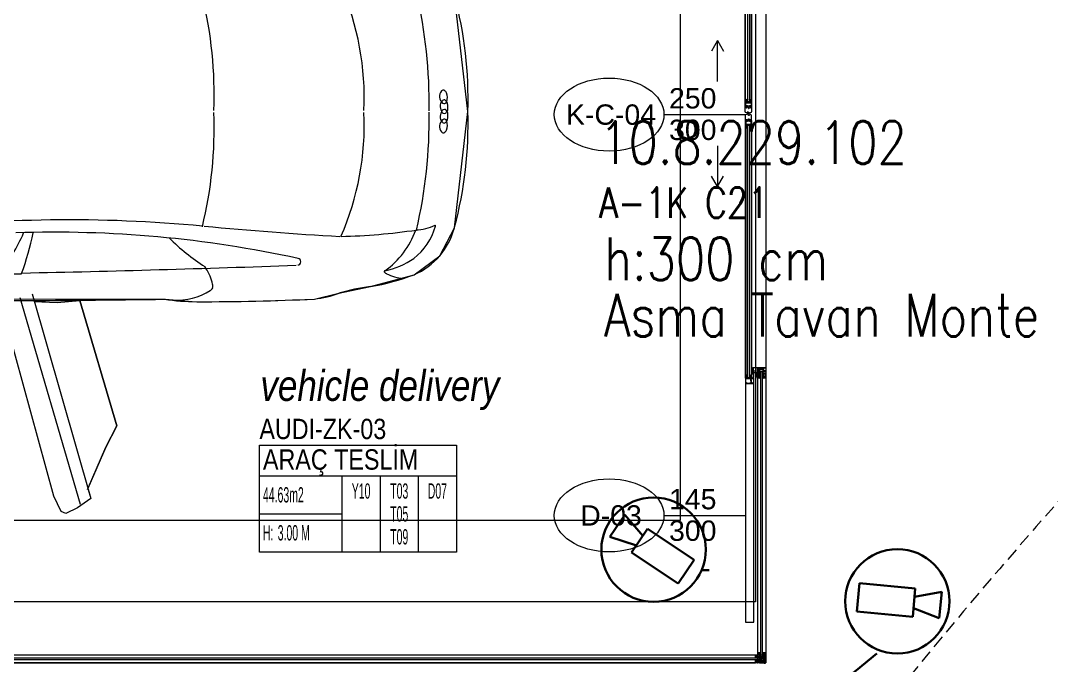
# Model space of a CAD drawing. Extents: x -1281 to 23780, y 0 to 7214.
# Drawn here: x 1598 to 2105, y 1354 to 1671 of the extents above; entities that cross this region are included whole.
import ezdxf
from ezdxf.enums import TextEntityAlignment as Align

# ---------------------------------------------------------------- set-up
doc = ezdxf.new("R2010")
doc.units = 0
doc.header["$LTSCALE"] = 25
doc.header["$MEASUREMENT"] = 0
doc.linetypes.add('DOT2', pattern=[0.125, 0, -0.125])
doc.linetypes.add('HIDDEN', pattern=[0.375, 0.25, -0.125])
doc.layers.get('0').update_dxf_attribs({"color": 9, "lineweight": 9})
for name, color, linetype, lineweight in [('0 @ 1', 9, 'Continuous', 9), ('04', 9, 'Continuous', 9), ('06D', 9, 'Continuous', 9), ('10', 9, 'Continuous', 9), ('15', 9, 'Continuous', 9), ('20', 9, 'DOT2', 9), ('21', 9, 'Continuous', 9), ('22', 8, 'Continuous', 9), ('35', 9, 'Continuous', 9), ('40', 9, 'Continuous', 9), ('40B', 9, 'Continuous', 9), ('DATA TAVAN', 160, 'Continuous', 30), ('E-DAHİLİ DOME KAMERA', 7, 'Continuous', 30), ('E-YAZI', 7, 'Continuous', 30)]:
    doc.layers.add(name, color=color, linetype=linetype, lineweight=lineweight)
doc.styles.add('Arial', font='arial.ttf', dxfattribs={"height": 2.5})
doc.styles.add('E-YAZI', font='txttw.shx')
doc.styles.add('MuuM_TEXT-ITALIC', font='ARIALNI.TTF')
doc.styles.add('MuuM_TEXT-STANDART', font='ARIALN.TTF')
pattern_1 = [(225, (-604.72494, -2171.82614), (-0.0883883476, 0.0883883476), []), (135, (-604.72494, -2171.82614), (0.0883883476, 0.0883883476), [])]

# ---------------------------------------------------------------- blocks, each defined once
blk = doc.blocks.new('0_doorno')
blk.add_lwpolyline([(4.5, 0), (12.5, 0)])
blk.add_ellipse((-0.89, 0), major_axis=(-5.39, 0), ratio=0.666667)
at = {"style": 'Arial'}
blk.add_attdef('YUKSEKLIK', text='', height=2, dxfattribs=at).set_placement((5, 12.3), align=Align.TOP_LEFT)
blk.add_attdef('KAPINO', text='', height=2, dxfattribs=at).set_placement((0, 0), align=Align.MIDDLE)
blk.add_attdef('GENISLIK', text='', height=2, dxfattribs=at).set_placement((5, -3.79), align=Align.BOTTOM_LEFT)
blk = doc.blocks.new('Group-321-1')
at = {"lineweight": 0}
blk.add_line((384784.4115, 69370.3332), (384784.4025, 69370.333), dxfattribs=at)
blk.add_lwpolyline([(384783.7337, 69368.6844), (384784.4562, 69370.087), (384784.5363, 69370.2162), (384784.6671, 69370.4777), (384784.7897, 69370.7386), (384784.8195, 69370.8587), (384784.8615, 69371.012), (384784.9078, 69371.2302), (384784.8821, 69371.3838), (384784.7923, 69371.511), (384784.3139, 69371.8312), (384783.7777, 69372.0326)], dxfattribs=at)
for centre, radius, start, end in [((384783.3657, 69370.1215), 1.955, 60.966, 77.834), ((384783.1339, 69369.6371), 2.3005, 61.7007, 76.2646), ((384783.4781, 69370.0639), 1.955, 47.8221, 64.6901), ((384784.1759, 69371.7659), 0.0116, 115.4859, 202.8384), ((384784.2048, 69371.7798), 0.0437, 204.9366, 291.601), ((384784.1827, 69371.7527), 0.0264, 86.2513, 116.6), ((384784.1802, 69371.7174), 0.0619, 44.0406, 86.0686), ((384784.219, 69371.7483), 0.0101, 111.9283, 196.7629), ((384784.245, 69371.7546), 0.0368, 193.5155, 249.2754), ((384784.2267, 69371.7313), 0.0287, 93.4709, 113.7003), ((384784.2157, 69371.751), 0.0129, 292.515, 43.913), ((384784.2218, 69371.692), 0.0681, 58.3409, 87.3083), ((384784.2665, 69371.7271), 0.0153, 157.3959, 204.4647), ((384784.264, 69371.7268), 0.0131, 105.2381, 152.0925), ((384784.2396, 69371.7211), 0.0339, 22.2897, 58.1662), ((384784.2684, 69371.7064), 0.0339, 67.4899, 103.3665), ((384784.2588, 69371.7295), 0.0131, 333.5636, 20.4181), ((384784.2551, 69371.6749), 0.0681, 38.3479, 67.3152), ((384784.2513, 69371.7608), 0.045, 244.6107, 282.6822), ((384784.2938, 69371.739), 0.045, 202.974, 241.0454), ((384784.2575, 69371.7317), 0.0153, 281.1914, 328.2602), ((384784.2924, 69371.7303), 0.0368, 236.3807, 292.1406), ((384784.3065, 69371.7044), 0.0129, 81.7431, 193.1412), ((384784.3363, 69371.7123), 0.0437, 194.0551, 280.7195), ((384784.3025, 69371.7054), 0.0101, 288.8932, 13.7278), ((384784.2842, 69371.7018), 0.0287, 11.9558, 32.1852), ((384784.2999, 69371.6559), 0.0619, 39.5875, 81.6156), ((384784.3419, 69371.6807), 0.0116, 282.8177, 10.1702), ((384784.3272, 69371.6786), 0.0264, 9.0561, 39.4048), ((384783.2195, 69369.5931), 2.3005, 49.3915, 63.9554), ((384783.405, 69370.2154), 1.343, 60.0174, 86.688), ((384784.5586, 69371.2508), 0.3498, 356.6286, 48.0695), ((384784.4941, 69371.4395), 0.2436, 335.1741, 358.3712), ((384784.7399, 69371.4259), 0.00701, 59.8685, 111.3487), ((384784.5288, 69371.2049), 0.3125, 10.9765, 46.6208), ((384783.5314, 69370.1506), 1.343, 38.9682, 65.6387), ((384781.8315, 69372.3216), 3.0479, 334.2146, 341.2049), ((384784.4106, 69371.0507), 0.4181, 8.178, 43.1479), ((384784.436, 69371.2157), 0.4025, 344.8714, 6.9361), ((384783.6723, 69371.3777), 1.2443, 342.9317, 353.1906), ((384784.6574, 69371.3463), 0.2984, 307.9125, 324.3512), ((384784.8286, 69371.1089), 0.00442, 156.7934, 286.8057), ((384784.7921, 69371.1821), 0.0862, 296.0164, 304.3102), ((384768.9056, 69380.2116), 18.1799, 327.41502, 329.52117), ((384785.7608, 69370.6832), 0.9575, 159.9143, 169.4376), ((384782.7341, 69368.9325), 2.0531, 60.6822, 76.5032), ((384784.272, 69370.9318), 0.5525, 339.5333, 352.6324), ((384788.9005, 69367.1922), 5.6052, 140.4918, 154.7617), ((384699.7855, 69410.5499), 93.6961, 334.028379, 334.853054), ((384773.8988, 69375.6976), 11.9668, 332.7589, 335.51885), ((384784.589, 69370.7491), 0.0159, 335.2578, 146.6522), ((384782.8801, 69368.8575), 2.0531, 49.1529, 64.974), ((384790.2301, 69366.5903), 7.1236, 147.53968, 159.57673), ((384783.8462, 69371.294), 1.1104, 288.3855, 300.0631), ((384784.4389, 69370.1168), 0.2179, 74.6714, 96.8944), ((384784.4908, 69370.2948), 0.0326, 47.1018, 80.1697), ((384784.4824, 69370.2982), 0.0369, 5.3122, 33.8561), ((384784.2014, 69370.2765), 0.3186, 330.1806, 4.6832), ((384783.6393, 69370.6814), 1.0105, 323.7375, 332.5866), ((384743.6698, 69390.211), 45.4809, 331.7595, 333.7383), ((384782.8782, 69368.4484), 1.5636, 43.0666, 50.6707), ((384783.1066, 69369.0142), 0.9545, 25.1401, 39.0282), ((384740.7557, 69390.9906), 48.3027, 333.48418, 333.60103)]:
    blk.add_arc(centre, radius, start, end, dxfattribs=at)
blk = doc.blocks.new('Group-325-1')
for p, q in [((384784.2699, 69369.7089), (384784.2277, 69369.6053)), ((384784.901, 69369.5901), (384784.2699, 69369.7089)), ((384784.2277, 69369.6053), (384784.1715, 69369.5072)), ((384784.9688, 69369.494), (384784.901, 69369.5901)), ((384784.1334, 69369.5156), (384785.1602, 69369.3127)), ((384784.1214, 69369.4547), (384785.1608, 69369.254)), ((384785.1131, 69369.3188), (384784.9688, 69369.494)), ((384785.0663, 69369.1565), (384784.0879, 69369.3606)), ((384785.1602, 69369.3127), (384785.1706, 69369.2337)), ((384785.1706, 69369.2337), (384785.1687, 69369.1701)), ((384785.151, 69369.1543), (384785.0663, 69369.1565)), ((384785.1687, 69369.1701), (384785.151, 69369.1543))]:
    blk.add_line(p, q)
blk.add_lwpolyline([(384784.2699, 69369.7089), (384784.901, 69369.5901), (384784.9688, 69369.494), (384785.1099, 69369.3227), (384785.1602, 69369.3127), (384785.1706, 69369.2337), (384785.1687, 69369.1701), (384785.151, 69369.1543), (384785.0663, 69369.1565), (384784.0879, 69369.3606), (384784.1366, 69369.4517), (384784.166, 69369.5091), (384784.1719, 69369.508), (384784.2277, 69369.6053)], close=True)
blk = doc.blocks.new('p-audi_arac')
at = {"layer": '06D', "lineweight": 0, "flags": 128}
blk.add_lwpolyline([(695.6, 0.8), (-4.4, 0.8), (-4.4, 400.8), (695.6, 400.8)], close=True, dxfattribs=at)
at = {"layer": '04', "xscale": 100, "yscale": 100, "zscale": 100, "rotation": 117.1763778173342}
for name in ['Group-321-1', 'Group-325-1']:
    blk.add_blockref(name, (23745751.03, -31061967.79), dxfattribs=at)
blk = doc.blocks.new('0_roomno2')
blk.add_lwpolyline([(19.38, -10.5), (0, -10.5), (0, 0), (19.38, 0)], close=True)
for points in [[(0, -3), (19.38, -3)], [(8.12, -3), (8.12, -10.5)], [(11.88, -3), (11.88, -10.5)], [(15.62, -3), (15.62, -10.5)], [(0, -6.75), (8.12, -6.75)]]:
    blk.add_lwpolyline(points)
at = {"style": 'MuuM_TEXT-STANDART', "width": 0.6}
blk.add_text('H:', height=1.5, dxfattribs=at).set_placement((0.35, -8.61), align=Align.MIDDLE_LEFT)
at = {"style": 'Arial'}
blk.add_attdef('ODANO', (0, 1.17), '', height=2, dxfattribs=at)
blk.add_attdef('MEKANADI', text='', height=2, dxfattribs=at).set_placement((0.35, -3), align=Align.BOTTOM_LEFT)
at = {"style": 'MuuM_TEXT-STANDART', "width": 0.6}
for tag, p in [('YER01', (10, -4.5)), ('TAVAN01', (13.75, -4.5)), ('DUVAR01', (17.5, -4.5)), ('YER02', (10, -6.75)), ('TAVAN02', (13.75, -6.75)), ('DUVAR02', (17.5, -6.75)), ('YER03', (10, -9)), ('TAVAN03', (13.75, -9)), ('DUVAR03', (17.5, -9))]:
    blk.add_attdef(tag, text='', height=1.5, dxfattribs=at).set_placement(p, align=Align.MIDDLE_CENTER)
for tag, p in [('M2', (0.35, -4.88)), ('TEMIZTAVANYUKSEKLIGI', (1.8, -8.61))]:
    blk.add_attdef(tag, text='', height=1.5, dxfattribs=at).set_placement(p, align=Align.MIDDLE_LEFT)
blk = doc.blocks.new('0_arrow4')
for points in [[(-100, 0), (0, 0)], [(0, 0), (-26, 15)], [(0, 0), (-26, -15)]]:
    blk.add_lwpolyline(points)
blk = doc.blocks.new('HHIMA10-IZQUIERDA$0$JUHI08')
blk.add_lwpolyline([(27, 9.7, -0.414214), (26.8, 9.5), (26, 9.5), (26, 8.5), (27, 8.5), (26, 6), (26, 0), (23.5, -2.5), (22, -2.5), (21.5, -3), (21, -2.5), (20.5, -2.5), (20, -3), (19.5, -2.5), (19, -2.5), (18.5, -3), (18, -2.5), (17.5, -2.5), (17, -3), (16.5, -2.5), (14.3, -2.5, -0.377964), (11.7, -2.5), (7.5, -2.5), (7, -3), (6.5, -2.5), (2.5, -2.5), (0, 0), (0, 6), (-1, 8.5), (0, 8.5), (0, 9.5), (-0.8, 9.5, -0.414214), (-1, 9.7), (-1, 9.9, -0.339454), (0.1, 11.4), (7.1, 13.5, -1), (7.5, 12.1), (7.1, 12, 0.330788), (5, 9.2), (5, 7.5), (6.9, 5.6, -1), (6.2, 5), (5, 6.2), (5, 3.5), (6.9, 1.6, -1), (6.2, 1), (5, 2.2), (5, -1), (11.7, -1, 0.377964), (14.3, -1), (21, -1), (21, 2.2), (19.8, 1, -1), (19.1, 1.6), (21, 3.5), (21, 6.2), (19.8, 5, -1), (19.1, 5.6), (21, 7.5), (21, 9.2, 0.330788), (18.9, 12), (18.5, 12.1, -1), (18.9, 13.5), (25.9, 11.4, -0.339454), (27, 9.9)], format="xyb", close=True)
for points in [[(3.5, 8), (3.5, 11), (1.5, 10.5), (1.5, 8)], [(3.5, 3.8), (3.5, 6.8), (1.5, 6.8), (1.5, 3.8)], [(2.5, -0.5), (3.5, -0.5), (3.5, 2.5), (1.5, 2.5), (1.5, 0.5)], [(22.5, 11), (22.5, 8), (24.5, 8), (24.5, 10.5)], [(22.5, 6.8), (22.5, 3.8), (24.5, 3.8), (24.5, 6.8)], [(24.5, 0.5), (23.5, -0.5), (22.5, -0.5), (22.5, 2.5), (24.5, 2.5)]]:
    blk.add_lwpolyline(points, close=True)
blk = doc.blocks.new('p-kapı-kayar-2')
for p, q in [((1.72, -5.87), (1.09, -5.76)), ((1.09, -6.17), (1.72, -6.08)), ((1.09, -137.76), (1.09, -137.35)), ((1.09, -259.26), (1.72, -259.35)), ((1.72, -259.56), (1.09, -259.67))]:
    blk.add_line(p, q)
at = {"ltscale": 1000}
for points in [[(-1.85, -4), (-2.05, -4), (-2.05, -0.6, -0.414214), (-1.45, 0), (-0.6, 0), (-0.55, -0.05), (-0.5, 0), (0.5, 0), (0.55, -0.05), (0.6, 0), (1.45, 0, -0.414214), (2.05, -0.6), (2.05, -2.52, -1), (1.9, -2.52), (1.9, -0.6, 0.085164), (1.87, -0.45), (1.65, -0.45, -1), (1.65, -0.35), (1.78, -0.35, 0.63755), (1.79, -0.31, 0.221337), (1.45, -0.15), (1.05, -0.15, 1), (1.05, -0.35), (1.1, -0.35, -1), (1.1, -0.45), (1.05, -0.45, 0.414214), (0.95, -0.55), (0.95, -1.75, -1), (0.85, -1.75), (0.85, -1.65, 1), (0.75, -1.65), (0.75, -1.99), (0.72, -2.02), (0.75, -2.05), (0.75, -2.4, 1), (0.85, -2.4), (0.85, -2.3, -1), (0.95, -2.3), (0.95, -4), (0.75, -4, -0.414214), (0.65, -3.9), (0.65, -3.8), (0.75, -3.8, 0.414214), (0.8, -3.75), (0.8, -3.3), (0.75, -3.3, -0.414214), (0.65, -3.2), (0.65, -3.1), (0.75, -3.1, 0.414214), (0.8, -3.05), (0.8, -2.65, 0.414214), (0.75, -2.6), (-1.85, -2.6, 0.414214), (-1.9, -2.65), (-1.9, -3.05, 0.414214), (-1.85, -3.1), (-1.75, -3.1), (-1.75, -3.2, -0.414214), (-1.85, -3.3), (-1.9, -3.3), (-1.9, -3.75, 0.414214), (-1.85, -3.8), (-1.75, -3.8), (-1.75, -3.9, -0.414214)], [(2.04, -3.1), (2.04, -5.03, -1), (1.89, -5.03), (1.89, -3.1), (1.86, -2.95), (1.64, -2.95, -1), (1.64, -2.85), (1.76, -2.85, 0.63755), (1.78, -2.81), (1.44, -2.65), (1.04, -2.65, 1), (1.04, -2.85), (1.09, -2.85, -1), (1.09, -2.95), (1.04, -2.95, 0.414214), (0.94, -3.05), (0.94, -4.25, -1), (0.84, -4.25), (0.84, -4.15, 1), (0.74, -4.15), (0.74, -4.5), (0.71, -4.53), (0.74, -4.56), (0.74, -4.9, 1), (0.84, -4.9), (0.84, -4.8, -1), (0.94, -4.8), (0.94, -131.73, -0.365977), (0.44, -132.33), (0.44, -132.25), (0.05, -132.25), (-0.31, -132.71), (-0.36, -132.72), (-0.39, -132.69), (-0.44, -132.63, -0.068877), (-0.57, -132.18, -0.025103), (-0.6, -131.89, 0.44249), (-0.78, -131.79), (-0.85, -131.81), (-1.03, -131.95), (-1.13, -132.16), (-1.16, -132.3), (-1.31, -132.3), (-1.54, -132.25), (-1.56, -132.25), (-1.56, -132.33, -0.365977), (-2.06, -131.73), (-2.06, -3.1, -0.414214), (-1.46, -2.5), (-0.61, -2.5), (-0.56, -2.55), (-0.51, -2.5), (0.49, -2.5), (0.54, -2.55), (0.59, -2.5), (1.44, -2.5, -0.414214), (2.04, -3.1)], [(-1.76, -0.28, -0.196262), (-1.45, -0.15), (0.7, -0.15, -0.414214), (0.8, -0.25), (0.8, -0.35, -0.414214), (0.7, -0.45), (0.45, -0.45), (0.45, -0.6), (0.7, -0.6, -0.414214), (0.8, -0.7), (0.8, -1.4, -0.414214), (0.75, -1.45), (0.65, -1.45, 0.414214), (0.6, -1.5), (0.6, -2.35, -0.414214), (0.5, -2.45), (-1.8, -2.45, -0.414214), (-1.9, -2.35), (-1.9, -0.7, -0.414214), (-1.8, -0.6), (-1.55, -0.6), (-1.55, -0.45), (-1.69, -0.45, -0.671875)], [(-1.9, -127.18), (-1.9, -126.78, -0.414214), (-1.85, -126.73), (-1.75, -126.73), (-1.75, -126.63, 0.414214), (-1.85, -126.53), (-1.9, -126.53), (-1.9, -126.08, -0.414214), (-1.85, -126.03), (-1.75, -126.03), (-1.75, -125.93, 0.414214), (-1.85, -125.83), (-2.05, -125.83), (-2.05, -129.23, 0.365977), (-1.55, -129.83), (-1.55, -129.43), (-1.28, -129.43, 0.414214), (-1.22, -129.38), (-1.22, -129.33, 0.414214), (-1.28, -129.28), (-1.4, -129.28), (-1.4, -128.98), (-1.1, -128.98, 0.414214), (-1.05, -128.93), (-1.05, -128.88, 0.414214), (-1.1, -128.83), (-1.25, -128.83), (-1.28, -128.86), (-1.31, -128.83), (-1.45, -128.83, 0.414214), (-1.55, -128.93), (-1.55, -129.23, -0.414214), (-1.6, -129.28, 0.414214), (-1.7, -129.38), (-1.7, -129.41, -0.760399), (-1.79, -129.44, -0.136106), (-1.85, -129.23), (-1.85, -127.58, -0.414214), (-1.75, -127.48), (0.65, -127.48, -0.414214), (0.75, -127.58), (0.75, -129.23, -0.136106), (0.69, -129.44, -0.760399), (0.6, -129.41), (0.6, -129.38, 0.414214), (0.5, -129.28, -0.414214), (0.45, -129.23), (0.45, -128.93, 0.414214), (0.35, -128.83), (0, -128.83, 0.414214), (-0.05, -128.88), (-0.05, -128.93, 0.414214), (0, -128.98), (0.3, -128.98), (0.3, -129.28), (0.17, -129.28, 0.414214), (0.12, -129.33), (0.12, -129.38, 0.414214), (0.17, -129.43), (0.45, -129.43), (0.45, -129.83, 0.365977), (0.95, -129.23), (0.95, -125.83), (0.75, -125.83, 0.414214), (0.65, -125.93), (0.65, -126.03), (0.75, -126.03, -0.414214), (0.8, -126.08), (0.8, -126.53), (0.75, -126.53, 0.414214), (0.65, -126.63), (0.65, -126.73), (0.75, -126.73, -0.414214), (0.8, -126.78), (0.8, -127.18, -0.414214), (0.75, -127.23), (-1.85, -127.23, -0.414214)], [(0.94, -133.69, 0.365977), (0.44, -133.1), (0.41, -133.18), (0.19, -133.13), (0.03, -133.13), (-0.06, -133.41), (-0.09, -133.48), (-0.28, -133.62, -0.207783), (-0.5, -133.59, -0.31764), (-0.53, -133.54), (-0.55, -133.25), (-0.63, -132.94), (-0.69, -132.79), (-0.74, -132.74), (-0.77, -132.71), (-0.82, -132.72), (-1.18, -133.18), (-1.54, -133.18), (-1.56, -133.1, 0.365977), (-2.06, -133.69), (-2.06, -262.33, 0.414214), (-1.46, -262.93), (-0.61, -262.93), (-0.56, -262.88), (-0.51, -262.93), (0.49, -262.93), (0.54, -262.88), (0.59, -262.93), (1.44, -262.93, 0.414214), (2.04, -262.33), (2.04, -260.4, 1), (1.89, -260.4), (1.89, -262.33), (1.86, -262.48), (1.64, -262.48, 1), (1.64, -262.58), (1.76, -262.58, -0.63755), (1.78, -262.62, -0.465478), (1.78, -262.62, -0.221337), (1.44, -262.78), (1.04, -262.78, -1), (1.04, -262.58), (1.09, -262.58, 1), (1.09, -262.48), (1.04, -262.48, -0.414214), (0.94, -262.38), (0.94, -133.69)], [(-1.9, -138.25), (-1.9, -138.65, 0.414214), (-1.85, -138.7), (-1.75, -138.7), (-1.75, -138.8, -0.414214), (-1.85, -138.9), (-1.9, -138.9), (-1.9, -139.35, 0.414214), (-1.85, -139.4), (-1.75, -139.4), (-1.75, -139.5, -0.414214), (-1.85, -139.6), (-2.05, -139.6), (-2.05, -136.19, -0.365977), (-1.55, -135.6), (-1.55, -136), (-1.28, -136, -0.414214), (-1.22, -136.05), (-1.22, -136.1, -0.414214), (-1.28, -136.15), (-1.4, -136.15), (-1.4, -136.45), (-1.1, -136.45, -0.414214), (-1.05, -136.5), (-1.05, -136.55, -0.414214), (-1.1, -136.6), (-1.25, -136.6), (-1.28, -136.57), (-1.31, -136.6), (-1.45, -136.6, -0.414214), (-1.55, -136.5), (-1.55, -136.2, 0.414214), (-1.6, -136.15, -0.414214), (-1.7, -136.05), (-1.7, -136.01, 0.760399), (-1.79, -135.99, 0.136106), (-1.85, -136.19), (-1.85, -137.85, 0.414214), (-1.75, -137.95), (0.65, -137.95, 0.414214), (0.75, -137.85), (0.75, -136.19, 0.136106), (0.69, -135.99, 0.760399), (0.6, -136.01), (0.6, -136.05, -0.414214), (0.5, -136.15, 0.414214), (0.45, -136.2), (0.45, -136.5, -0.414214), (0.35, -136.6), (0, -136.6, -0.414214), (-0.05, -136.55), (-0.05, -136.5, -0.414214), (0, -136.45), (0.3, -136.45), (0.3, -136.15), (0.17, -136.15, -0.414214), (0.12, -136.1), (0.12, -136.05, -0.414214), (0.17, -136), (0.45, -136), (0.45, -135.6, -0.365977), (0.95, -136.19), (0.95, -139.6), (0.75, -139.6, -0.414214), (0.65, -139.5), (0.65, -139.4), (0.75, -139.4, 0.414214), (0.8, -139.35), (0.8, -138.9), (0.75, -138.9, -0.414214), (0.65, -138.8), (0.65, -138.7), (0.75, -138.7, 0.414214), (0.8, -138.65), (0.8, -138.25, 0.414214), (0.75, -138.2), (-1.85, -138.2, 0.414214)], [(-1.85, -261.43), (-2.05, -261.43), (-2.05, -264.83, 0.414214), (-1.45, -265.43), (-0.6, -265.43), (-0.55, -265.38), (-0.5, -265.43), (0.5, -265.43), (0.55, -265.38), (0.6, -265.43), (1.45, -265.43, 0.414214), (2.05, -264.83), (2.05, -262.9, 1), (1.9, -262.9), (1.9, -264.83, -0.085164), (1.87, -264.98), (1.65, -264.98, 1), (1.65, -265.08), (1.78, -265.08, -0.63755), (1.79, -265.12, -0.221337), (1.45, -265.28), (1.05, -265.28, -1), (1.05, -265.08), (1.1, -265.08, 1), (1.1, -264.98), (1.05, -264.98, -0.414214), (0.95, -264.88), (0.95, -263.68, 1), (0.85, -263.68), (0.85, -263.78, -1), (0.75, -263.78), (0.75, -263.43), (0.72, -263.4), (0.75, -263.37), (0.75, -263.03, -1), (0.85, -263.03), (0.85, -263.13, 1), (0.95, -263.13), (0.95, -261.43), (0.75, -261.43, 0.414214), (0.65, -261.53), (0.65, -261.63), (0.75, -261.63, -0.414214), (0.8, -261.68), (0.8, -262.13), (0.75, -262.13, 0.414214), (0.65, -262.23), (0.65, -262.33), (0.75, -262.33, -0.414214), (0.8, -262.38), (0.8, -262.78, -0.414214), (0.75, -262.83), (-1.85, -262.83, -0.414214), (-1.9, -262.78), (-1.9, -262.38, -0.414214), (-1.85, -262.33), (-1.75, -262.33), (-1.75, -262.23, 0.414214), (-1.85, -262.13), (-1.9, -262.13), (-1.9, -261.68, -0.414214), (-1.85, -261.63), (-1.75, -261.63), (-1.75, -261.53, 0.414214)], [(-1.76, -265.15, 0.196262), (-1.45, -265.28), (0.7, -265.28, 0.414214), (0.8, -265.18), (0.8, -265.08, 0.414214), (0.7, -264.98), (0.45, -264.98), (0.45, -264.83), (0.7, -264.83, 0.414214), (0.8, -264.73), (0.8, -264.03, 0.414214), (0.75, -263.98), (0.65, -263.98, -0.414214), (0.6, -263.93), (0.6, -263.08, 0.414214), (0.5, -262.98), (-1.8, -262.98, 0.414214), (-1.9, -263.08), (-1.9, -264.73, 0.414214), (-1.8, -264.83), (-1.55, -264.83), (-1.55, -264.98), (-1.69, -264.98, 0.671875)]]:
    blk.add_lwpolyline(points, format="xyb", close=True, dxfattribs=at)
at = {"linetype": 'Continuous', "flags": 128}
for points in [[(1.7, -6.16), (1.55, -6.16), (1.55, -7.61, 0.414214), (1.85, -7.91), (2.75, -7.91), (2.8, -7.86), (2.85, -7.91), (5.7, -7.91), (5.75, -7.86), (5.8, -7.91), (7.55, -7.91), (7.87, -7.83, 0.344151), (7.95, -7.74), (7.95, -7.71), (1.85, -7.71, -0.414214), (1.75, -7.61), (1.75, -6.61), (1.95, -6.61, 0.414214), (2.05, -6.51), (2.05, -5.51), (3.55, -5.51), (3.55, -5.31), (3.45, -5.31), (3.45, -3.61), (3.55, -3.61), (3.55, -3.41), (3.25, -3.41), (3.25, -3.86), (3.3, -3.91), (3.25, -3.96), (3.25, -5.31), (1.7, -5.31), (1.7, -4.41), (1.55, -4.41), (1.55, -5.76), (1.7, -5.76), (1.7, -5.51), (1.83, -5.51), (1.83, -6.41), (1.7, -6.41)], [(1.7, -259.26), (1.55, -259.26), (1.55, -257.81, -0.414214), (1.85, -257.51), (2.75, -257.51), (2.8, -257.56), (2.85, -257.51), (5.7, -257.51), (5.75, -257.56), (5.8, -257.51), (7.55, -257.51), (7.87, -257.6, -0.344151), (7.95, -257.69), (7.95, -257.71), (1.85, -257.71, 0.414214), (1.75, -257.81), (1.75, -258.81), (1.95, -258.81, -0.414214), (2.05, -258.91), (2.05, -259.91), (3.55, -259.91), (3.55, -260.11), (3.45, -260.11), (3.45, -261.81), (3.55, -261.81), (3.55, -262.01), (3.25, -262.01), (3.25, -261.56), (3.3, -261.51), (3.25, -261.46), (3.25, -260.11), (1.7, -260.11), (1.7, -261.01), (1.55, -261.01), (1.55, -259.66), (1.7, -259.66), (1.7, -259.91), (1.83, -259.91), (1.83, -259.01), (1.7, -259.01)]]:
    blk.add_lwpolyline(points, format="xyb", close=True, dxfattribs=at)
for points in [[(1.83, -5.64), (1.72, -5.64), (1.72, -6.29), (1.83, -6.29)], [(-0.49, -129.99), (-0.46, -130.05), (-0.43, -130.13), (-0.38, -130.19), (-0.34, -130.22), (-0.29, -130.21), (0.06, -129.75), (0.42, -129.75), (0.42, -129.45), (0.06, -129.45), (0.06, -129.25), (0.25, -129.25), (0.25, -129.23), (0.25, -129.19), (0.05, -129), (-1.2, -129), (-1.4, -129.19), (-1.4, -129.23), (-1.4, -129.25), (-1.22, -129.25), (-1.22, -129.45), (-1.52, -129.45), (-1.52, -129.75), (-1.3, -129.8), (-1.14, -129.8), (-1.11, -129.66), (-1.06, -129.52), (-1.02, -129.45), (-0.93, -129.37), (-0.83, -129.31), (-0.76, -129.29), (-0.66, -129.3), (-0.61, -129.34), (-0.59, -129.39), (-0.56, -129.68), (-0.52, -129.88)], [(-0.49, -135.44), (-0.46, -135.38), (-0.43, -135.29), (-0.38, -135.24), (-0.34, -135.21), (-0.29, -135.22), (0.06, -135.68), (0.42, -135.68), (0.42, -135.98), (0.06, -135.98), (0.06, -136.18), (0.25, -136.18), (0.25, -136.2), (0.25, -136.24), (0.05, -136.43), (-1.2, -136.43), (-1.4, -136.24), (-1.4, -136.2), (-1.4, -136.18), (-1.22, -136.18), (-1.22, -135.98), (-1.52, -135.98), (-1.52, -135.68), (-1.3, -135.63), (-1.14, -135.63), (-1.11, -135.77), (-1.06, -135.91), (-1.02, -135.98), (-0.93, -136.06), (-0.83, -136.12), (-0.76, -136.13), (-0.66, -136.12), (-0.61, -136.09), (-0.59, -136.04), (-0.56, -135.75), (-0.52, -135.54)], [(1.83, -259.79), (1.72, -259.79), (1.72, -259.14), (1.83, -259.14)]]:
    blk.add_lwpolyline(points, close=True)
at = {"layer": '06D'}
for p, q in [((-2.05, -125.83), (-2.05, -4)), ((0.95, -125.83), (0.95, -3.15)), ((-2.05, -139.6), (-2.05, -261.43)), ((0.95, -139.6), (0.95, -262.28))]:
    blk.add_line(p, q, dxfattribs=at)
for points in [[(-2.05, -0.6), (-2.05, 117.29), (2.05, 117.29), (2.05, -0.6)], [(-2.05, -264.83), (-2.05, -382.71), (2.05, -382.71), (2.05, -264.83)]]:
    blk.add_lwpolyline(points, dxfattribs=at)
at = {"layer": '15'}
for p, q in [((-0.04, -2.91), (-1.04, -2.91)), ((-1.04, -2.91), (-1.04, -126.93)), ((-0.04, -2.91), (-0.04, -126.93)), ((-0.04, -126.93), (-1.04, -126.93)), ((-0.04, -138.5), (-1.04, -138.5)), ((-1.04, -262.51), (-1.04, -138.5)), ((-0.04, -262.51), (-0.04, -138.5)), ((-0.04, -262.51), (-1.04, -262.51))]:
    blk.add_line(p, q, dxfattribs=at)
at = {"yscale": 0.1, "zscale": 0.1, "rotation": 180}
for p, xscale in [((0.75, -2.9), 0.1), ((-1.85, -138.5), -0.1)]:
    blk.add_blockref('HHIMA10-IZQUIERDA$0$JUHI08', p, dxfattribs=dict(at, xscale=xscale))
at = {"yscale": 0.1, "zscale": 0.1}
for p, xscale in [((-1.85, -126.93), 0.1), ((0.75, -262.53), -0.1)]:
    blk.add_blockref('HHIMA10-IZQUIERDA$0$JUHI08', p, dxfattribs=dict(at, xscale=xscale))
at = {"layer": '21', "yscale": 0.2, "zscale": 0.5, "rotation": 90}
for p, xscale in [((-15.72, -96.84), 0.2), ((-15.72, -168.59), -0.2)]:
    blk.add_blockref('0_arrow4', p, dxfattribs=dict(at, xscale=xscale))
blk = doc.blocks.new('p-strahle-alüminyumdoğramaprofili')
at = {"layer": '10'}
h = blk.add_hatch(dxfattribs=at)
h.set_pattern_fill('NET', color=256, angle=315, style=0)
h.set_pattern_definition(pattern_1)
h.paths.add_polyline_path([(-4.62, 2.65), (-4.68, 2.65), (-4.72, 2.75), (-4.72, 2.8), (-4.69, 2.8), (-4.69, 2.92), (-4.98, 2.92), (-4.98, 2.8), (-4.95, 2.8), (-4.99, 2.65), (-5.08, 2.66), (-5.25, 2.28), (-5.14, 2.28), (-5.14, 2.33), (-4.98, 2.52, 0.2599), (-4.9, 2.28), (-4.66, 2.28, 0.382682)])
h.paths.add_polyline_path([(-4.86, 2.52), (-4.67, 2.52, -2.16717)], flags=16)
h = blk.add_hatch(dxfattribs=at)
h.set_pattern_fill('NET', color=256, angle=315, style=0)
h.set_pattern_definition(pattern_1)
h.paths.add_polyline_path([(-4.62, 0.88), (-4.68, 0.88), (-4.72, 0.77), (-4.72, 0.73), (-4.69, 0.73), (-4.69, 0.6), (-4.98, 0.6), (-4.98, 0.73), (-4.95, 0.73), (-4.99, 0.88), (-5.08, 0.87), (-5.25, 1.24), (-5.14, 1.24), (-5.14, 1.2), (-4.98, 1.01, -0.2599), (-4.9, 1.24), (-4.66, 1.24, -0.382682)])
h.paths.add_polyline_path([(-4.86, 1), (-4.67, 1, 2.16717)], flags=16)
h = blk.add_hatch(dxfattribs=at)
h.set_pattern_fill('NET', color=256, angle=315, style=0)
h.set_pattern_definition([(225, (-608.45214, -2173.53612), (-0.0883883476, 0.0883883476), []), (135, (-608.45214, -2173.53612), (0.0883883476, 0.0883883476), [])])
h.paths.add_polyline_path([(-3.45, 2.28), (-3.45, 2.57), (-4.49, 2.57), (-4.49, 2.28)])
h = blk.add_hatch(dxfattribs=at)
h.set_pattern_fill('NET', color=256, angle=315, style=0)
h.set_pattern_definition([(225, (-608.45214, -2180.04526), (-0.0883883476, 0.0883883476), []), (135, (-608.45214, -2180.04526), (0.0883883476, 0.0883883476), [])])
h.paths.add_polyline_path([(-3.45, 0.93), (-3.45, 1.24), (-4.49, 1.24), (-4.49, 0.93)])
h = blk.add_hatch(dxfattribs=at)
h.set_pattern_fill('NET', color=256, angle=315, style=0)
h.set_pattern_definition([(225, (-629.50454, -2177.58922), (-0.0883883476, 0.0883883476), []), (135, (-629.50454, -2177.58922), (0.0883883476, 0.0883883476), [])])
h.paths.add_polyline_path([(0, 0.68), (0, 1.75), (-0.18, 1.75), (-0.18, 0.68)])
for points in [[(-5.08, 2.66), (-5.25, 2.28)], [(-5.09, 0.88), (-5.25, 1.24)], [(-4.98, 2.52), (-5.14, 2.33), (-5.14, 2.28)], [(-4.98, 1.01), (-5.14, 1.2), (-5.14, 1.24)], [(-4.92, 3.6), (-4.92, 3.16), (-4.61, 3.16), (-4.61, 2.87), (-4.52, 2.87), (-4.62, 2.65), (-4.68, 2.65), (-4.72, 2.75), (-4.72, 2.8), (-4.69, 2.8), (-4.69, 3.05), (-4.98, 3.05), (-4.98, 2.8), (-4.95, 2.8), (-4.99, 2.65), (-5.08, 2.66), (-5.07, 3.76), (-0.11, 3.76)], [(-4.69, 2.92), (-4.98, 2.92)], [(-4.71, 0.6), (-4.98, 0.6)], [(-2.83, 0.2), (-2.67, 0.2), (-2.67, -0.04), (-4.87, -0.04), (-4.87, 0.19), (-4.57, 0.19), (-4.57, 0.73), (-2.67, 0.73)], [(-4.52, 2.87), (-4.49, 2.87), (-4.49, 2.26)], [(-4.49, 0.93), (-4.49, 0.93), (-4.49, 1.26)], [(-3.45, 2.26), (-3.45, 2.57)], [(-3.45, 1.26), (-3.45, 0.93)], [(-2.08, 0.93), (-2.08, 2.57)], [(-0.18, 0.68), (0, 0.68), (0, 1.75)], [(-0.18, 1.75), (0, 1.75)]]:
    blk.add_lwpolyline(points, dxfattribs=at)
for points in [[(-0.18, 2.74), (-0.18, 2.21), (0, 2.21), (0, 2.08), (-0.18, 2.08), (-0.18, 0.43), (0, 0.43), (0, 0), (-0.12, 0), (-0.12, -0.24), (-5.09, -0.24), (-5.09, 0.88), (-4.98, 0.88), (-4.94, 0.7), (-4.99, 0.7), (-4.99, 0.33), (-4.71, 0.33), (-4.71, 0.88), (-4.56, 0.88), (-4.52, 0.93), (-1.28, 0.93), (-1.2, 1.22), (-0.9, 1.22), (-0.9, 0.62), (-0.58, 0.62), (-0.58, 2.74)], [(-2.03, 0.78), (-1.35, 0.78), (-1.35, 0.08), (-1.28, 0.04), (-1.28, -0.04), (-2.09, -0.04), (-2.09, 0.1), (-2.03, 0.15)]]:
    blk.add_lwpolyline(points, close=True, dxfattribs=at)
for points in [[(-0.57, 3.26), (-0.57, 3.62), (-4.89, 3.62), (-4.89, 3.65, 0.561743), (-4.97, 3.66, 0.595966), (-4.92, 3.6, -2.204878)], [(-4.67, 2.52), (-4.86, 2.52, 1)], [(-4.67, 1), (-4.86, 1, -1)], [(-4.61, 2.87), (-4.49, 3.45, -0.833203), (-4.18, 3.44, -0.447088)], [(-4.49, 2.57), (-1.23, 2.57, -0.414214), (-0.9, 2.25), (-0.9, 1.22)], [(-4.18, 3.44), (-4.18, 2.99, 0.414214), (-4.07, 2.89), (-0.82, 2.89), (-0.82, 3.62)], [(-2.67, 0.73), (-2.67, 0.32), (-2.83, 0.32, 1), (-2.83, 0.2, -1)], [(-0.11, 3.76), (-0.11, 3.62), (-0.45, 3.62), (-0.45, 3.14, -1), (-0.66, 3.14)], [(-0.66, 3.14, -0.305404), (-0.57, 3.26, -5.773092)]]:
    blk.add_lwpolyline(points, format="xyb", dxfattribs=at)
for centre, radius, start, end in [((-4.73, 2.47), 0.253, 168.6676, 234.1258), ((-4.73, 1.06), 0.253, 125.8742, 191.3324), ((-4.77, 2.44), 0.125, 139.5402, 40.4598), ((-4.77, 1.08), 0.125, 319.5402, 220.4598), ((-4.84, 2.48), 0.273, 305.9738, 36.4289), ((-4.84, 1.04), 0.273, 323.5711, 54.0262)]:
    blk.add_arc(centre, radius, start, end, dxfattribs=at)
blk = doc.blocks.new('*U263')
at = {"layer": '06D'}
for points in [[(4.95, 4), (775.05, 4)], [(4.95, 0), (775.04, 0)]]:
    blk.add_lwpolyline(points, dxfattribs=at)
at = {"layer": '15'}
for points in [[(1.96, 2.5), (778.04, 2.5)], [(778.04, 1.5), (1.96, 1.5)]]:
    blk.add_lwpolyline(points, dxfattribs=at)
at = {"layer": '0 @ 1', "linetype": 'Continuous'}
blk.add_blockref('p-strahle-alüminyumdoğramaprofili', (780.12, 0.24), dxfattribs=at)
blk = doc.blocks.new('*U264')
at = {"layer": '06D'}
for points in [[(4.95, 4), (140.05, 4)], [(4.95, 0), (140.04, 0)]]:
    blk.add_lwpolyline(points, dxfattribs=at)
at = {"layer": '15'}
for points in [[(1.96, 2.5), (143.04, 2.5)], [(143.04, 1.5), (1.96, 1.5)]]:
    blk.add_lwpolyline(points, dxfattribs=at)
at = {"layer": '0 @ 1', "linetype": 'Continuous', "xscale": -1}
blk.add_blockref('p-strahle-alüminyumdoğramaprofili', (-0.12, 0.24), dxfattribs=at)
at = {"layer": '0 @ 1', "linetype": 'Continuous'}
blk.add_blockref('p-strahle-alüminyumdoğramaprofili', (145.12, 0.24), dxfattribs=at)
blk = doc.blocks.new('p-zemin kat')
at = {"layer": '20', "linetype": 'HIDDEN', "lineweight": 0}
blk.add_arc((4088.57, -323.37), 2647.53, 80.45701, 156.55486, dxfattribs=at)
at = {"layer": '40'}
blk.add_lwpolyline([(1851.16, 326.92), (3319.5, 326.92), (3319.5, 343), (3280.52, 343), (3280.5, 427), (3319.5, 427), (3319.5, 570), (4025.5, 570), (4025.5, 427), (4064.5, 427), (4064.5, 343), (3980.5, 343), (3980.5, 326.92), (4680.5, 326.92), (4680.5, 427), (4780.58, 427), (4780.58, 1901.49, 0.054196), (4273.07, 1999.31), (4278.59, 2070.68, 0.306949), (1935.27, 740.05), (1999.45, 708.36, 0.043245), (1856.49, 345)], format="xyb", close=True, dxfattribs=at)
blk.add_lwpolyline([(1964.5, 1355), (1184.5, 1355), (1184.5, 1943), (1964.5, 1943)], close=True, dxfattribs=at)
at = {"layer": '40B'}
blk.add_lwpolyline([(3287.33, 2825), (2222.5, 2825), (2222.5, 2815), (1955, 2815), (1955, 1945), (1959.5, 1945), (1959.5, 1385), (1162.5, 1385), (1162.5, 730), (1392.5, 730), (1392.5, 325), (1522.5, 325), (1522.5, 725), (1802.6, 725), (1802.6, 730), (1831.78, 791.16), (1935.27, 740.05, -0.306949), (4278.59, 2070.68, 0.001238)], format="xyb", dxfattribs=at)
blk.add_lwpolyline([(3364.5, 343), (3319.5, 343), (3319.5, 320), (1719.67, 320), (1719.67, 326.92), (1719.56, 328.25, -0.047611), (1885.58, 764.59), (1935.27, 740.05, -0.306949), (4278.59, 2070.68), (4283.12, 2125.91, -0.05155), (4780.05, 2034.32), (4787.5, 2034.32), (4787.5, 320), (4025.5, 320), (4025.5, 570), (3319.5, 570), (3319.5, 427), (3364.5, 427), (3364.5, 343)], format="xyb", close=True, dxfattribs=at)
blk.add_lwpolyline([(1162.5, 1385), (1162.5, 1945), (1959.5, 1945), (1959.5, 1385)], close=True, dxfattribs=at)
at = {"linetype": 'Continuous', "xscale": -1, "rotation": 90}
blk.add_blockref('*U264', (1964.5, 1500), dxfattribs=at)
at = {"linetype": 'Continuous'}
blk.add_blockref('*U263', (1184.5, 1355), dxfattribs=at)
at = {"layer": '10'}
blk.add_blockref('p-kapı-kayar-2', (1956.55, 1757.72), dxfattribs=at)
at = {"layer": '21'}
ref = blk.add_blockref('0_roomno2', (1715.62, 1462.01), dxfattribs=dict(at, xscale=5, yscale=5, zscale=5))
ref.add_attrib('ODANO', 'AUDI-ZK-03', dxfattribs={"layer": '0', "height": 10, "style": 'MuuM_TEXT-STANDART'}).set_placement((1715.62, 1462.01), align=Align.BOTTOM_LEFT)
ref.add_attrib('MEKANADI', 'ARAÇ TESLİM', dxfattribs={"layer": '0', "height": 10, "style": 'MuuM_TEXT-STANDART'}).set_placement((1717.37, 1447.01), align=Align.BOTTOM_LEFT)
ref.add_attrib('M2', '44.63m2', dxfattribs={"layer": '0', "height": 7.5, "style": 'MuuM_TEXT-STANDART', "width": 0.6}).set_placement((1717.37, 1437.64), align=Align.MIDDLE_LEFT)
ref.add_attrib('TEMIZTAVANYUKSEKLIGI', '3.00 M', dxfattribs={"layer": '0', "height": 7.5, "style": 'MuuM_TEXT-STANDART', "width": 0.6}).set_placement((1724.62, 1418.97), align=Align.MIDDLE_LEFT)
ref.add_attrib('YER01', 'Y10', dxfattribs={"layer": '0', "height": 7.5, "style": 'MuuM_TEXT-STANDART', "width": 0.6}).set_placement((1765.62, 1439.51), align=Align.MIDDLE_CENTER)
ref.add_attrib('TAVAN01', 'T03', dxfattribs={"layer": '0', "height": 7.5, "style": 'MuuM_TEXT-STANDART', "width": 0.6}).set_placement((1784.37, 1439.51), align=Align.MIDDLE_CENTER)
ref.add_attrib('DUVAR01', 'D07', dxfattribs={"layer": '0', "height": 7.5, "style": 'MuuM_TEXT-STANDART', "width": 0.6}).set_placement((1803.12, 1439.51), align=Align.MIDDLE_CENTER)
ref.add_attrib('TAVAN02', 'T05', dxfattribs={"layer": '0', "height": 7.5, "style": 'MuuM_TEXT-STANDART', "width": 0.6}).set_placement((1784.37, 1428.26), align=Align.MIDDLE_CENTER)
ref.add_attrib('TAVAN03', 'T09', dxfattribs={"layer": '0', "height": 7.5, "style": 'MuuM_TEXT-STANDART', "width": 0.6}).set_placement((1784.37, 1417.01), align=Align.MIDDLE_CENTER)
at = {"layer": '40', "insert": (1774.87, 1489.04), "char_height": 15, "width": 335.6561, "attachment_point": 5, "style": 'MuuM_TEXT-ITALIC'}
blk.add_mtext('vehicle delivery', dxfattribs=at)
blk = doc.blocks.new('100_DAHİLİ DOME KAMERA')
at = {"layer": 'E-DAHİLİ DOME KAMERA', "color": 4}
for p, q in [((-1.936, 0.715), (-1.936, -0.689)), ((0.82, 0.715), (-1.936, 0.715)), ((0.82, -0.689), (0.82, 0.715)), ((0.82, 0.294), (2.131, 0.668)), ((2.131, 0.668), (2.131, -0.643)), ((0.82, -0.268), (2.131, -0.643)), ((-1.936, -0.689), (0.82, -0.689))]:
    blk.add_line(p, q, dxfattribs=at)
at = {"layer": 'E-DAHİLİ DOME KAMERA', "color": 4, "linetype": 'Continuous'}
blk.add_circle((0, 0), 2.566, dxfattribs=at)

msp = doc.modelspace()

# ---------------------------------------------------------------- linework, layer by layer
at = {"layer": '20', "linetype": 'HIDDEN', "lineweight": 0}
msp.add_lwpolyline([(1754.32, 730, -0.342283), (4527.5, 2199.66, -0.342283)], format="xyb", dxfattribs=at)
at = {"layer": '35'}
msp.add_arc((4088.57, -323.37), 2401.58, 85.46185, 153.71717, dxfattribs=at)
at = {"layer": 'DATA TAVAN'}
msp.add_line((1936.68, 1400.56), (1932.97, 1400.57), dxfattribs=at)
at = {"layer": 'DATA TAVAN', "color": 2}
msp.add_arc((1589.65, 1872.67), 669.07, 239.87404, 309.9393, dxfattribs=at)

# ---------------------------------------------------------------- block references
at = {"layer": '04', "rotation": 180}
msp.add_blockref('p-audi_arac', (1918.1, 1825.8), dxfattribs=at)
at = {"layer": '10'}
msp.add_blockref('p-zemin kat', (0, 0), dxfattribs=at)
at = {"layer": '22'}
ref = msp.add_blockref('0_doorno', (1891.99, 1624.54), dxfattribs=dict(at, xscale=5, yscale=5, zscale=5))
ref.add_attrib('KAPINO', 'K-C-04', dxfattribs={"layer": '0', "height": 10, "style": 'Arial'}).set_placement((1888.46, 1624.54), align=Align.MIDDLE)
ref.add_attrib('GENISLIK', '250', dxfattribs={"layer": '0', "height": 10, "style": 'Arial'}).set_placement((1916.99, 1624.54), align=Align.BOTTOM_LEFT)
ref.add_attrib('YUKSEKLIK', '300', dxfattribs={"layer": '0', "height": 10, "style": 'Arial'}).set_placement((1916.99, 1622.04), align=Align.TOP_LEFT)
ref = msp.add_blockref('0_doorno', (1891.99, 1427.51), dxfattribs=dict(at, xscale=5, yscale=5, zscale=5))
ref.add_attrib('KAPINO', 'D-03', dxfattribs={"layer": '0', "height": 10, "style": 'Arial'}).set_placement((1888.46, 1427.51), align=Align.MIDDLE)
ref.add_attrib('GENISLIK', '145', dxfattribs={"layer": '0', "height": 10, "style": 'Arial'}).set_placement((1916.99, 1427.51), align=Align.BOTTOM_LEFT)
ref.add_attrib('YUKSEKLIK', '300', dxfattribs={"layer": '0', "height": 10, "style": 'Arial'}).set_placement((1916.99, 1425.01), align=Align.TOP_LEFT)
at = {"layer": 'E-DAHİLİ DOME KAMERA'}
for p, xscale, yscale, zscale, rotation in [((1909.39, 1410.69), 9.999999999999998, 9.999999999999998, 9.999999999999998, 146.2339673140949), ((2029.23, 1385.3), 9.999999999999996, 9.999999999999996, 9.999999999999996, 354.6946773686967)]:
    msp.add_blockref('100_DAHİLİ DOME KAMERA', p, dxfattribs=dict(at, xscale=xscale, yscale=yscale, zscale=zscale, rotation=rotation))

# ---------------------------------------------------------------- texts
at = {"layer": 'E-YAZI', "color": 1, "style": 'E-YAZI', "width": 0.8}
msp.add_text('10.8.229.102', height=21, dxfattribs=at).set_placement((1882.68, 1600.26))
at = {"layer": 'E-YAZI', "color": 6, "style": 'E-YAZI', "width": 0.8}
msp.add_text('A-1K C21', height=15, dxfattribs=at).set_placement((1882.67, 1573.74))
at = {"layer": 'E-YAZI', "color": 30, "style": 'E-YAZI', "width": 0.8}
for s, p in [('h:300 cm', (1885.09, 1543.16)), ('Asma Tavan Monte', (1885.09, 1515.44))]:
    msp.add_text(s, height=21, dxfattribs=at).set_placement(p)

doc.saveas('drawing.dxf')
